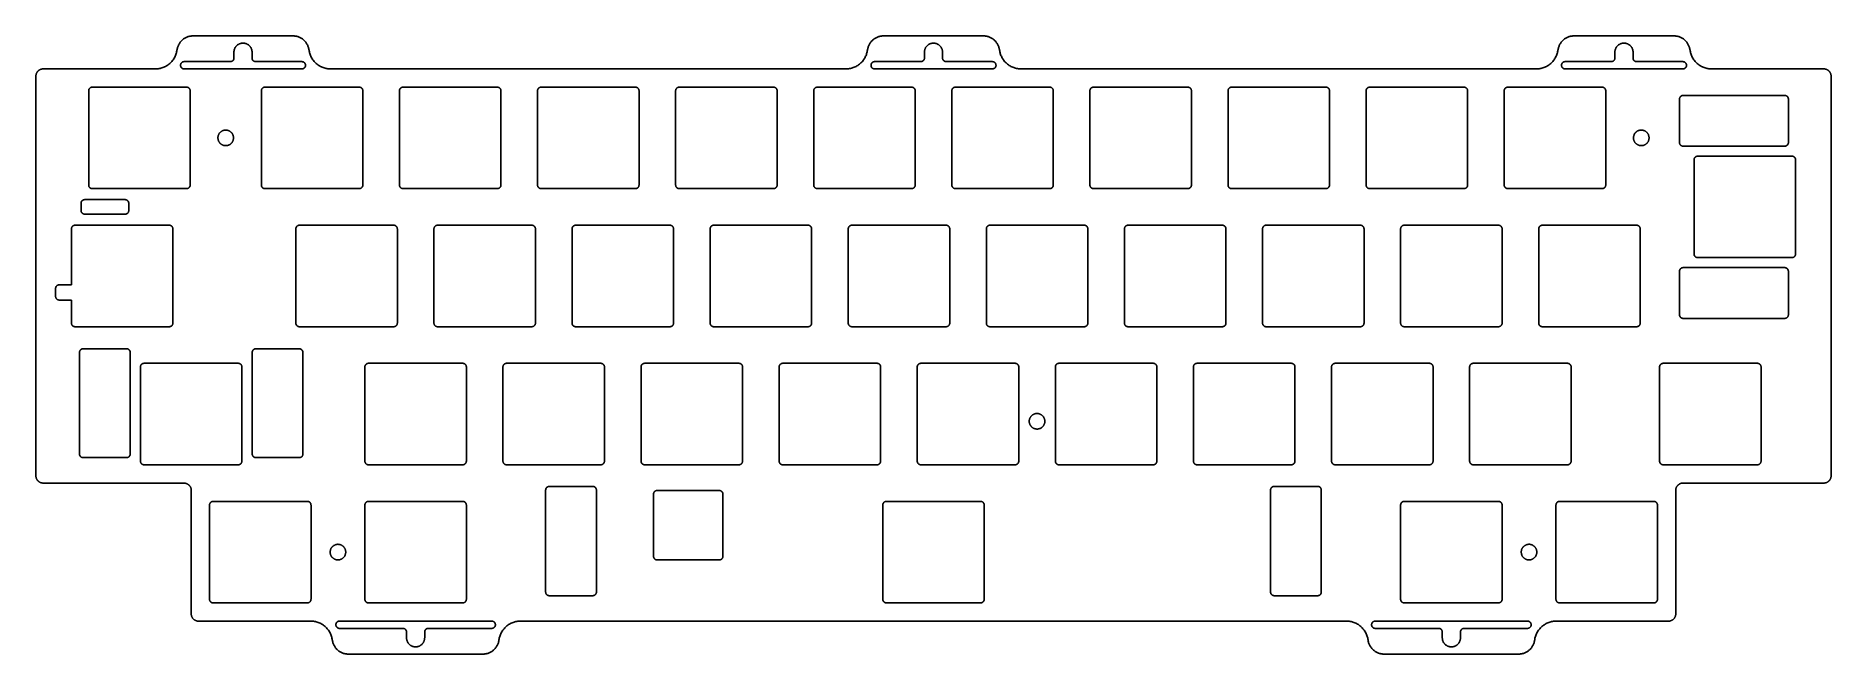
# Model space of a CAD drawing. Header units: millimetres. Extents: x -2641 to -2393, y -558 to -472.
import ezdxf

# ---------------------------------------------------------------- set-up
doc = ezdxf.new("R2010")
doc.units = ezdxf.units.MM
doc.layers.add('默认', color=7, linetype='Continuous', true_color=0xffffff)

msp = doc.modelspace()

# ---------------------------------------------------------------- linework, layer by layer
at = {"layer": '默认'}
for p, q in [((-2628.66, -495.07), (-2634.24, -495.07)), ((-2634.74, -495.57), (-2634.74, -496.57)), ((-2634.24, -497.07), (-2628.66, -497.07)), ((-2628.16, -496.57), (-2628.16, -495.57)), ((-2638.25, -507.32), (-2638.25, -508.42)), ((-2637.21, -506.82), (-2637.75, -506.82)), ((-2636.07, -506.82), (-2637.21, -506.82)), ((-2637.75, -508.92), (-2637.21, -508.92)), ((-2637.21, -508.92), (-2636.07, -508.92))]:
    msp.add_line(p, q, dxfattribs=at)
for points in [[(-2555.77, -535.7), (-2555.77, -544.28)], [(-2546.7, -535.2), (-2555.27, -535.2)], [(-2546.2, -544.28), (-2546.2, -535.7)], [(-2555.27, -544.78), (-2546.7, -544.78)]]:
    msp.add_lwpolyline(points, dxfattribs=at)
for points, weights in [([(-2621.51, -474.43), (-2621.25, -472.48), (-2619.28, -472.48)], [1, 0.752772652709, 1]), ([(-2605.52, -472.48), (-2603.55, -472.48), (-2603.29, -474.43)], [1, 0.752772652709, 1]), ([(-2526.26, -474.43), (-2526, -472.48), (-2524.03, -472.48)], [1, 0.752772652709, 1]), ([(-2510.27, -472.48), (-2508.3, -472.48), (-2508.04, -474.43)], [1, 0.752772652709, 1]), ([(-2431.01, -474.43), (-2430.75, -472.48), (-2428.78, -472.48)], [1, 0.752772652709, 1]), ([(-2415.02, -472.48), (-2413.05, -472.48), (-2412.79, -474.43)], [1, 0.752772652709, 1]), ([(-2624.48, -477.03), (-2621.86, -477.03), (-2621.51, -474.43)], [1, 0.752772652709, 1]), ([(-2603.29, -474.43), (-2602.94, -477.03), (-2600.31, -477.03)], [1, 0.752772652709, 1]), ([(-2529.23, -477.03), (-2526.61, -477.03), (-2526.26, -474.43)], [1, 0.752772652709, 1]), ([(-2508.04, -474.43), (-2507.69, -477.03), (-2505.06, -477.03)], [1, 0.752772652709, 1]), ([(-2433.98, -477.03), (-2431.36, -477.03), (-2431.01, -474.43)], [1, 0.752772652709, 1]), ([(-2412.79, -474.43), (-2412.44, -477.03), (-2409.81, -477.03)], [1, 0.752772652709, 1]), ([(-2640.97, -478.03), (-2640.97, -477.03), (-2639.97, -477.03)], [1, 0.707106781187, 1]), ([(-2613.65, -475.53), (-2613.65, -476.03), (-2614.15, -476.03)], [1, 0.707106781187, 1]), ([(-2610.65, -476.03), (-2611.15, -476.03), (-2611.15, -475.53)], [1, 0.707106781187, 1]), ([(-2518.4, -475.53), (-2518.4, -476.03), (-2518.9, -476.03)], [1, 0.707106781187, 1]), ([(-2515.4, -476.03), (-2515.9, -476.03), (-2515.9, -475.53)], [1, 0.707106781187, 1]), ([(-2423.15, -475.53), (-2423.15, -476.03), (-2423.65, -476.03)], [1, 0.707106781186, 1]), ([(-2420.15, -476.03), (-2420.65, -476.03), (-2420.65, -475.53)], [1, 0.707106781187, 1]), ([(-2394.33, -477.03), (-2393.33, -477.03), (-2393.33, -478.03)], [1, 0.707106781187, 1]), ([(-2633.19, -479.55), (-2633.69, -479.55), (-2633.69, -480.05)], [1, 0.707106781186, 1]), ([(-2619.69, -480.05), (-2619.69, -479.55), (-2620.19, -479.55)], [1, 0.707106781187, 1]), ([(-2609.37, -479.55), (-2609.87, -479.55), (-2609.87, -480.05)], [1, 0.707106781187, 1]), ([(-2595.87, -480.05), (-2595.87, -479.55), (-2596.37, -479.55)], [1, 0.707106781186, 1]), ([(-2590.32, -479.55), (-2590.82, -479.55), (-2590.82, -480.05)], [1, 0.707106781187, 1]), ([(-2576.82, -480.05), (-2576.82, -479.55), (-2577.32, -479.55)], [1, 0.707106781186, 1]), ([(-2571.27, -479.55), (-2571.77, -479.55), (-2571.77, -480.05)], [1, 0.707106781186, 1]), ([(-2557.77, -480.05), (-2557.77, -479.55), (-2558.27, -479.55)], [1, 0.707106781187, 1]), ([(-2552.22, -479.55), (-2552.72, -479.55), (-2552.72, -480.05)], [1, 0.707106781187, 1]), ([(-2538.72, -480.05), (-2538.72, -479.55), (-2539.22, -479.55)], [1, 0.707106781186, 1]), ([(-2533.17, -479.55), (-2533.67, -479.55), (-2533.67, -480.05)], [1, 0.707106781186, 1]), ([(-2519.67, -480.05), (-2519.67, -479.55), (-2520.17, -479.55)], [1, 0.707106781187, 1]), ([(-2514.12, -479.55), (-2514.62, -479.55), (-2514.62, -480.05)], [1, 0.707106781186, 1]), ([(-2500.62, -480.05), (-2500.62, -479.55), (-2501.12, -479.55)], [1, 0.707106781186, 1]), ([(-2495.07, -479.55), (-2495.57, -479.55), (-2495.57, -480.05)], [1, 0.707106781187, 1]), ([(-2481.57, -480.05), (-2481.57, -479.55), (-2482.07, -479.55)], [1, 0.707106781187, 1]), ([(-2476.02, -479.55), (-2476.52, -479.55), (-2476.52, -480.05)], [1, 0.707106781186, 1]), ([(-2462.52, -480.05), (-2462.52, -479.55), (-2463.02, -479.55)], [1, 0.707106781186, 1]), ([(-2456.97, -479.55), (-2457.47, -479.55), (-2457.47, -480.05)], [1, 0.707106781186, 1]), ([(-2443.47, -480.05), (-2443.47, -479.55), (-2443.97, -479.55)], [1, 0.707106781186, 1]), ([(-2437.92, -479.55), (-2438.42, -479.55), (-2438.42, -480.05)], [1, 0.707106781186, 1]), ([(-2424.42, -480.05), (-2424.42, -479.55), (-2424.92, -479.55)], [1, 0.707106781186, 1]), ([(-2413.74, -480.69), (-2414.24, -480.7), (-2414.24, -481.2)], [1, 0.707106781187, 1]), ([(-2399.22, -481.19), (-2399.22, -480.69), (-2399.72, -480.69)], [1, 0.707106781187, 1]), ([(-2414.24, -487.19), (-2414.24, -487.69), (-2413.74, -487.69)], [1, 0.707106781187, 1]), ([(-2411.73, -489.07), (-2412.23, -489.07), (-2412.23, -489.57)], [1, 0.707106781186, 1]), ([(-2398.23, -489.57), (-2398.23, -489.07), (-2398.73, -489.07)], [1, 0.707106781186, 1]), ([(-2634.24, -495.07), (-2634.74, -495.07), (-2634.74, -495.57)], [1, 0.707106781187, 1]), ([(-2633.69, -493.05), (-2633.69, -493.55), (-2633.19, -493.55)], [1, 0.707106781186, 1]), ([(-2628.16, -495.57), (-2628.16, -495.07), (-2628.66, -495.07)], [1, 0.707106781187, 1]), ([(-2620.19, -493.55), (-2619.69, -493.55), (-2619.69, -493.05)], [1, 0.707106781187, 1]), ([(-2609.87, -493.05), (-2609.87, -493.55), (-2609.37, -493.55)], [1, 0.707106781187, 1]), ([(-2596.37, -493.55), (-2595.87, -493.55), (-2595.87, -493.05)], [1, 0.707106781187, 1]), ([(-2590.82, -493.05), (-2590.82, -493.55), (-2590.32, -493.55)], [1, 0.707106781186, 1]), ([(-2577.32, -493.55), (-2576.82, -493.55), (-2576.82, -493.05)], [1, 0.707106781187, 1]), ([(-2571.77, -493.05), (-2571.77, -493.55), (-2571.27, -493.55)], [1, 0.707106781187, 1]), ([(-2558.27, -493.55), (-2557.77, -493.55), (-2557.77, -493.05)], [1, 0.707106781186, 1]), ([(-2552.72, -493.05), (-2552.72, -493.55), (-2552.22, -493.55)], [1, 0.707106781186, 1]), ([(-2539.22, -493.55), (-2538.72, -493.55), (-2538.72, -493.05)], [1, 0.707106781187, 1]), ([(-2533.67, -493.05), (-2533.67, -493.55), (-2533.17, -493.55)], [1, 0.707106781187, 1]), ([(-2520.17, -493.55), (-2519.67, -493.55), (-2519.67, -493.05)], [1, 0.707106781187, 1]), ([(-2514.62, -493.05), (-2514.62, -493.55), (-2514.12, -493.55)], [1, 0.707106781186, 1]), ([(-2501.12, -493.55), (-2500.62, -493.55), (-2500.62, -493.05)], [1, 0.707106781186, 1]), ([(-2495.57, -493.05), (-2495.57, -493.55), (-2495.07, -493.55)], [1, 0.707106781187, 1]), ([(-2482.07, -493.55), (-2481.57, -493.55), (-2481.57, -493.05)], [1, 0.707106781187, 1]), ([(-2476.52, -493.05), (-2476.52, -493.55), (-2476.02, -493.55)], [1, 0.707106781186, 1]), ([(-2463.02, -493.55), (-2462.52, -493.55), (-2462.52, -493.05)], [1, 0.707106781187, 1]), ([(-2457.47, -493.05), (-2457.47, -493.55), (-2456.97, -493.55)], [1, 0.707106781186, 1]), ([(-2443.97, -493.55), (-2443.47, -493.55), (-2443.47, -493.05)], [1, 0.707106781186, 1]), ([(-2438.42, -493.05), (-2438.42, -493.55), (-2437.92, -493.55)], [1, 0.707106781187, 1]), ([(-2424.92, -493.55), (-2424.42, -493.55), (-2424.42, -493.05)], [1, 0.707106781186, 1]), ([(-2634.74, -496.57), (-2634.74, -497.07), (-2634.24, -497.07)], [1, 0.707106781187, 1]), ([(-2628.66, -497.07), (-2628.16, -497.07), (-2628.16, -496.57)], [1, 0.707106781186, 1]), ([(-2635.57, -498.6), (-2636.07, -498.6), (-2636.07, -499.1)], [1, 0.707106781186, 1]), ([(-2622.07, -499.1), (-2622.07, -498.6), (-2622.57, -498.6)], [1, 0.707106781187, 1]), ([(-2604.61, -498.6), (-2605.11, -498.6), (-2605.11, -499.1)], [1, 0.707106781186, 1]), ([(-2591.11, -499.1), (-2591.11, -498.6), (-2591.61, -498.6)], [1, 0.707106781187, 1]), ([(-2585.56, -498.6), (-2586.06, -498.6), (-2586.06, -499.1)], [1, 0.707106781187, 1]), ([(-2572.06, -499.1), (-2572.06, -498.6), (-2572.56, -498.6)], [1, 0.707106781187, 1]), ([(-2566.51, -498.6), (-2567.01, -498.6), (-2567.01, -499.1)], [1, 0.707106781187, 1]), ([(-2553.01, -499.1), (-2553.01, -498.6), (-2553.51, -498.6)], [1, 0.707106781187, 1]), ([(-2547.46, -498.6), (-2547.96, -498.6), (-2547.96, -499.1)], [1, 0.707106781186, 1]), ([(-2533.96, -499.1), (-2533.96, -498.6), (-2534.46, -498.6)], [1, 0.707106781187, 1]), ([(-2528.41, -498.6), (-2528.91, -498.6), (-2528.91, -499.1)], [1, 0.707106781186, 1]), ([(-2514.91, -499.1), (-2514.91, -498.6), (-2515.41, -498.6)], [1, 0.707106781186, 1]), ([(-2509.36, -498.6), (-2509.86, -498.6), (-2509.86, -499.1)], [1, 0.707106781186, 1]), ([(-2495.86, -499.1), (-2495.86, -498.6), (-2496.36, -498.6)], [1, 0.707106781187, 1]), ([(-2490.31, -498.6), (-2490.81, -498.6), (-2490.81, -499.1)], [1, 0.707106781186, 1]), ([(-2476.81, -499.1), (-2476.81, -498.6), (-2477.31, -498.6)], [1, 0.707106781188, 1]), ([(-2471.26, -498.6), (-2471.76, -498.6), (-2471.76, -499.1)], [1, 0.707106781187, 1]), ([(-2457.76, -499.1), (-2457.76, -498.6), (-2458.26, -498.6)], [1, 0.707106781187, 1]), ([(-2452.21, -498.6), (-2452.71, -498.6), (-2452.71, -499.1)], [1, 0.707106781186, 1]), ([(-2438.71, -499.1), (-2438.71, -498.6), (-2439.21, -498.6)], [1, 0.707106781187, 1]), ([(-2433.16, -498.6), (-2433.66, -498.6), (-2433.66, -499.1)], [1, 0.707106781186, 1]), ([(-2419.66, -499.1), (-2419.66, -498.6), (-2420.16, -498.6)], [1, 0.707106781187, 1]), ([(-2412.23, -502.57), (-2412.23, -503.07), (-2411.73, -503.07)], [1, 0.707106781187, 1]), ([(-2398.73, -503.07), (-2398.23, -503.07), (-2398.23, -502.57)], [1, 0.707106781186, 1]), ([(-2414.24, -504.95), (-2414.24, -504.45), (-2413.74, -504.45)], [1, 0.707106781187, 1]), ([(-2637.75, -506.82), (-2638.25, -506.82), (-2638.25, -507.32)], [1, 0.707106781187, 1]), ([(-2638.25, -508.42), (-2638.25, -508.92), (-2637.75, -508.92)], [1, 0.707106781187, 1]), ([(-2636.07, -512.1), (-2636.07, -512.6), (-2635.57, -512.6)], [1, 0.707106781186, 1]), ([(-2622.57, -512.6), (-2622.07, -512.6), (-2622.07, -512.1)], [1, 0.707106781187, 1]), ([(-2605.11, -512.1), (-2605.11, -512.6), (-2604.61, -512.6)], [1, 0.707106781186, 1]), ([(-2591.61, -512.6), (-2591.11, -512.6), (-2591.11, -512.1)], [1, 0.707106781187, 1]), ([(-2586.06, -512.1), (-2586.06, -512.6), (-2585.56, -512.6)], [1, 0.707106781186, 1]), ([(-2572.56, -512.6), (-2572.06, -512.6), (-2572.06, -512.1)], [1, 0.707106781187, 1]), ([(-2567.01, -512.1), (-2567.01, -512.6), (-2566.51, -512.6)], [1, 0.707106781187, 1]), ([(-2553.51, -512.6), (-2553.01, -512.6), (-2553.01, -512.1)], [1, 0.707106781186, 1]), ([(-2547.96, -512.1), (-2547.96, -512.6), (-2547.46, -512.6)], [1, 0.707106781186, 1]), ([(-2534.46, -512.6), (-2533.96, -512.6), (-2533.96, -512.1)], [1, 0.707106781187, 1]), ([(-2528.91, -512.1), (-2528.91, -512.6), (-2528.41, -512.6)], [1, 0.707106781186, 1]), ([(-2515.41, -512.6), (-2514.91, -512.6), (-2514.91, -512.1)], [1, 0.707106781185, 1]), ([(-2509.86, -512.1), (-2509.86, -512.6), (-2509.36, -512.6)], [1, 0.707106781186, 1]), ([(-2496.36, -512.6), (-2495.86, -512.6), (-2495.86, -512.1)], [1, 0.707106781186, 1]), ([(-2490.81, -512.1), (-2490.81, -512.6), (-2490.31, -512.6)], [1, 0.707106781187, 1]), ([(-2477.31, -512.6), (-2476.81, -512.6), (-2476.81, -512.1)], [1, 0.707106781188, 1]), ([(-2471.76, -512.1), (-2471.76, -512.6), (-2471.26, -512.6)], [1, 0.707106781185, 1]), ([(-2458.26, -512.6), (-2457.76, -512.6), (-2457.76, -512.1)], [1, 0.707106781187, 1]), ([(-2452.71, -512.1), (-2452.71, -512.6), (-2452.21, -512.6)], [1, 0.707106781186, 1]), ([(-2439.21, -512.6), (-2438.71, -512.6), (-2438.71, -512.1)], [1, 0.707106781187, 1]), ([(-2433.66, -512.1), (-2433.66, -512.6), (-2433.16, -512.6)], [1, 0.707106781186, 1]), ([(-2420.16, -512.6), (-2419.66, -512.6), (-2419.66, -512.1)], [1, 0.707106781187, 1]), ([(-2413.74, -511.45), (-2414.24, -511.45), (-2414.24, -510.95)], [1, 0.707106781187, 1]), ([(-2399.22, -510.95), (-2399.22, -511.45), (-2399.72, -511.45)], [1, 0.707106781187, 1]), ([(-2628.46, -515.64), (-2627.96, -515.64), (-2627.96, -516.14)], [1, 0.707106781187, 1]), ([(-2610.63, -515.64), (-2611.13, -515.64), (-2611.13, -516.14)], [1, 0.707106781187, 1]), ([(-2626.05, -517.65), (-2626.55, -517.65), (-2626.55, -518.15)], [1, 0.707106781187, 1]), ([(-2612.55, -518.15), (-2612.55, -517.65), (-2613.05, -517.65)], [1, 0.707106781186, 1]), ([(-2595.09, -517.65), (-2595.59, -517.65), (-2595.59, -518.15)], [1, 0.707106781187, 1]), ([(-2581.59, -518.15), (-2581.59, -517.65), (-2582.09, -517.65)], [1, 0.707106781186, 1]), ([(-2576.04, -517.65), (-2576.54, -517.65), (-2576.54, -518.15)], [1, 0.707106781187, 1]), ([(-2562.54, -518.15), (-2562.54, -517.65), (-2563.04, -517.65)], [1, 0.707106781187, 1]), ([(-2556.99, -517.65), (-2557.49, -517.65), (-2557.49, -518.15)], [1, 0.707106781187, 1]), ([(-2543.49, -518.15), (-2543.49, -517.65), (-2543.99, -517.65)], [1, 0.707106781188, 1]), ([(-2537.94, -517.65), (-2538.44, -517.65), (-2538.44, -518.15)], [1, 0.707106781186, 1]), ([(-2524.44, -518.15), (-2524.44, -517.65), (-2524.94, -517.65)], [1, 0.707106781187, 1]), ([(-2518.89, -517.65), (-2519.39, -517.65), (-2519.39, -518.15)], [1, 0.707106781187, 1]), ([(-2505.39, -518.15), (-2505.39, -517.65), (-2505.89, -517.65)], [1, 0.707106781187, 1]), ([(-2499.84, -517.65), (-2500.34, -517.65), (-2500.34, -518.15)], [1, 0.707106781186, 1]), ([(-2486.34, -518.15), (-2486.34, -517.65), (-2486.84, -517.65)], [1, 0.707106781187, 1]), ([(-2480.79, -517.65), (-2481.29, -517.65), (-2481.29, -518.15)], [1, 0.707106781186, 1]), ([(-2467.29, -518.15), (-2467.29, -517.65), (-2467.79, -517.65)], [1, 0.707106781188, 1]), ([(-2461.74, -517.65), (-2462.24, -517.65), (-2462.24, -518.15)], [1, 0.707106781187, 1]), ([(-2448.24, -518.15), (-2448.24, -517.65), (-2448.74, -517.65)], [1, 0.707106781186, 1]), ([(-2442.69, -517.65), (-2443.19, -517.65), (-2443.19, -518.15)], [1, 0.707106781186, 1]), ([(-2429.19, -518.15), (-2429.19, -517.65), (-2429.69, -517.65)], [1, 0.707106781186, 1]), ([(-2416.49, -517.65), (-2416.99, -517.65), (-2416.99, -518.15)], [1, 0.707106781186, 1]), ([(-2402.99, -518.15), (-2402.99, -517.65), (-2403.49, -517.65)], [1, 0.707106781186, 1]), ([(-2634.46, -530.66), (-2634.96, -530.66), (-2634.96, -530.16)], [1, 0.707106781187, 1]), ([(-2627.96, -530.16), (-2627.96, -530.66), (-2628.46, -530.66)], [1, 0.707106781187, 1]), ([(-2626.55, -531.15), (-2626.55, -531.65), (-2626.05, -531.65)], [1, 0.707106781187, 1]), ([(-2613.05, -531.65), (-2612.55, -531.65), (-2612.55, -531.15)], [1, 0.707106781186, 1]), ([(-2611.13, -530.16), (-2611.13, -530.66), (-2610.63, -530.66)], [1, 0.707106781187, 1]), ([(-2604.63, -530.66), (-2604.13, -530.66), (-2604.13, -530.16)], [1, 0.707106781187, 1]), ([(-2595.59, -531.15), (-2595.59, -531.65), (-2595.09, -531.65)], [1, 0.707106781186, 1]), ([(-2582.09, -531.65), (-2581.59, -531.65), (-2581.59, -531.15)], [1, 0.707106781186, 1]), ([(-2576.54, -531.15), (-2576.54, -531.65), (-2576.04, -531.65)], [1, 0.707106781186, 1]), ([(-2563.04, -531.65), (-2562.54, -531.65), (-2562.54, -531.15)], [1, 0.707106781186, 1]), ([(-2557.49, -531.15), (-2557.49, -531.65), (-2556.99, -531.65)], [1, 0.707106781186, 1]), ([(-2543.99, -531.65), (-2543.49, -531.65), (-2543.49, -531.15)], [1, 0.707106781186, 1]), ([(-2538.44, -531.15), (-2538.44, -531.65), (-2537.94, -531.65)], [1, 0.707106781186, 1]), ([(-2524.94, -531.65), (-2524.44, -531.65), (-2524.44, -531.15)], [1, 0.707106781186, 1]), ([(-2519.39, -531.15), (-2519.39, -531.65), (-2518.89, -531.65)], [1, 0.707106781186, 1]), ([(-2505.89, -531.65), (-2505.39, -531.65), (-2505.39, -531.15)], [1, 0.707106781186, 1]), ([(-2500.34, -531.15), (-2500.34, -531.65), (-2499.84, -531.65)], [1, 0.707106781186, 1]), ([(-2486.84, -531.65), (-2486.34, -531.65), (-2486.34, -531.15)], [1, 0.707106781186, 1]), ([(-2481.29, -531.15), (-2481.29, -531.65), (-2480.79, -531.65)], [1, 0.707106781185, 1]), ([(-2467.79, -531.65), (-2467.29, -531.65), (-2467.29, -531.15)], [1, 0.707106781186, 1]), ([(-2462.24, -531.15), (-2462.24, -531.65), (-2461.74, -531.65)], [1, 0.707106781186, 1]), ([(-2448.74, -531.65), (-2448.24, -531.65), (-2448.24, -531.15)], [1, 0.707106781186, 1]), ([(-2443.19, -531.15), (-2443.19, -531.65), (-2442.69, -531.65)], [1, 0.707106781186, 1]), ([(-2429.69, -531.65), (-2429.19, -531.65), (-2429.19, -531.15)], [1, 0.707106781186, 1]), ([(-2416.99, -531.15), (-2416.99, -531.65), (-2416.49, -531.65)], [1, 0.707106781186, 1]), ([(-2403.49, -531.65), (-2402.99, -531.65), (-2402.99, -531.15)], [1, 0.707106781186, 1]), ([(-2639.97, -534.17), (-2640.97, -534.17), (-2640.97, -533.17)], [1, 0.707106781187, 1]), ([(-2619.54, -535.17), (-2619.54, -534.17), (-2620.54, -534.17)], [1, 0.707106781187, 1]), ([(-2563.65, -535.13), (-2563.65, -534.63), (-2564.15, -534.63)], [1, 0.707106781187, 1]), ([(-2463.65, -535.13), (-2463.65, -534.63), (-2464.15, -534.63)], [1, 0.707106781187, 1]), ([(-2413.76, -534.17), (-2414.76, -534.17), (-2414.76, -535.17)], [1, 0.707106781187, 1]), ([(-2393.33, -533.17), (-2393.33, -534.17), (-2394.33, -534.17)], [1, 0.707106781187, 1]), ([(-2616.52, -536.7), (-2617.02, -536.7), (-2617.02, -537.2)], [1, 0.707106781186, 1]), ([(-2603.02, -537.2), (-2603.02, -536.7), (-2603.52, -536.7)], [1, 0.707106781187, 1]), ([(-2595.09, -536.7), (-2595.59, -536.7), (-2595.59, -537.2)], [1, 0.707106781186, 1]), ([(-2581.59, -537.2), (-2581.59, -536.7), (-2582.09, -536.7)], [1, 0.707106781187, 1]), ([(-2555.27, -535.2), (-2555.77, -535.2), (-2555.77, -535.7)], [1, 0.707106781187, 1]), ([(-2546.2, -535.7), (-2546.2, -535.2), (-2546.7, -535.2)], [1, 0.707106781187, 1]), ([(-2523.65, -536.7), (-2524.15, -536.7), (-2524.15, -537.2)], [1, 0.707106781186, 1]), ([(-2510.15, -537.2), (-2510.15, -536.7), (-2510.65, -536.7)], [1, 0.707106781187, 1]), ([(-2452.21, -536.7), (-2452.71, -536.7), (-2452.71, -537.2)], [1, 0.707106781186, 1]), ([(-2438.71, -537.2), (-2438.71, -536.7), (-2439.21, -536.7)], [1, 0.707106781187, 1]), ([(-2430.78, -536.7), (-2431.28, -536.7), (-2431.28, -537.2)], [1, 0.707106781186, 1]), ([(-2417.28, -537.2), (-2417.28, -536.7), (-2417.78, -536.7)], [1, 0.707106781187, 1]), ([(-2555.77, -544.28), (-2555.77, -544.78), (-2555.27, -544.78)], [1, 0.707106781187, 1]), ([(-2546.7, -544.78), (-2546.2, -544.78), (-2546.2, -544.28)], [1, 0.707106781187, 1]), ([(-2570.65, -549.21), (-2570.65, -549.71), (-2570.15, -549.71)], [1, 0.707106781187, 1]), ([(-2564.15, -549.71), (-2563.65, -549.71), (-2563.65, -549.21)], [1, 0.707106781187, 1]), ([(-2470.65, -549.21), (-2470.65, -549.71), (-2470.15, -549.71)], [1, 0.707106781187, 1]), ([(-2464.15, -549.71), (-2463.65, -549.71), (-2463.65, -549.21)], [1, 0.707106781187, 1]), ([(-2618.54, -553.22), (-2619.54, -553.22), (-2619.54, -552.22)], [1, 0.707106781187, 1]), ([(-2617.02, -550.2), (-2617.02, -550.7), (-2616.52, -550.7)], [1, 0.707106781186, 1]), ([(-2603.52, -550.7), (-2603.02, -550.7), (-2603.02, -550.2)], [1, 0.707106781187, 1]), ([(-2595.59, -550.2), (-2595.59, -550.7), (-2595.09, -550.7)], [1, 0.707106781186, 1]), ([(-2582.09, -550.7), (-2581.59, -550.7), (-2581.59, -550.2)], [1, 0.707106781187, 1]), ([(-2524.15, -550.2), (-2524.15, -550.7), (-2523.65, -550.7)], [1, 0.707106781186, 1]), ([(-2510.65, -550.7), (-2510.15, -550.7), (-2510.15, -550.2)], [1, 0.707106781187, 1]), ([(-2452.71, -550.2), (-2452.71, -550.7), (-2452.21, -550.7)], [1, 0.707106781186, 1]), ([(-2439.21, -550.7), (-2438.71, -550.7), (-2438.71, -550.2)], [1, 0.707106781187, 1]), ([(-2431.28, -550.2), (-2431.28, -550.7), (-2430.78, -550.7)], [1, 0.707106781186, 1]), ([(-2417.78, -550.7), (-2417.28, -550.7), (-2417.28, -550.2)], [1, 0.707106781187, 1]), ([(-2414.76, -552.22), (-2414.76, -553.22), (-2415.76, -553.22)], [1, 0.707106781187, 1]), ([(-2600.08, -555.82), (-2600.43, -553.22), (-2603.05, -553.22)], [1, 0.752772652709, 1]), ([(-2590.34, -554.22), (-2589.84, -554.22), (-2589.84, -554.72)], [1, 0.707106781187, 1]), ([(-2587.34, -554.72), (-2587.34, -554.22), (-2586.84, -554.22)], [1, 0.707106781187, 1]), ([(-2574.12, -553.22), (-2576.74, -553.22), (-2577.09, -555.82)], [1, 0.752772652709, 1]), ([(-2457.21, -555.82), (-2457.56, -553.22), (-2460.18, -553.22)], [1, 0.752772652709, 1]), ([(-2447.46, -554.22), (-2446.96, -554.22), (-2446.96, -554.72)], [1, 0.707106781187, 1]), ([(-2444.46, -554.72), (-2444.46, -554.22), (-2443.96, -554.22)], [1, 0.707106781187, 1]), ([(-2431.24, -553.22), (-2433.87, -553.22), (-2434.22, -555.82)], [1, 0.752772652709, 1]), ([(-2597.85, -557.77), (-2599.82, -557.77), (-2600.08, -555.82)], [1, 0.752772652709, 1]), ([(-2577.09, -555.82), (-2577.35, -557.77), (-2579.32, -557.77)], [1, 0.752772652709, 1]), ([(-2454.98, -557.77), (-2456.94, -557.77), (-2457.21, -555.82)], [1, 0.752772652709, 1]), ([(-2434.22, -555.82), (-2434.48, -557.77), (-2436.45, -557.77)], [1, 0.752772652709, 1])]:
    msp.add_rational_spline(points, weights, degree=2, dxfattribs=at)
for points in [[(-2619.28, -472.48), (-2612.4, -472.48), (-2605.52, -472.48)], [(-2524.03, -472.48), (-2517.15, -472.48), (-2510.27, -472.48)], [(-2428.78, -472.48), (-2421.9, -472.48), (-2415.02, -472.48)], [(-2613.65, -474.73), (-2613.65, -475.13), (-2613.65, -475.53)], [(-2611.15, -475.53), (-2611.15, -475.13), (-2611.15, -474.73)], [(-2518.4, -474.73), (-2518.4, -475.13), (-2518.4, -475.53)], [(-2515.9, -475.53), (-2515.9, -475.13), (-2515.9, -474.73)], [(-2423.15, -474.73), (-2423.15, -475.13), (-2423.15, -475.53)], [(-2420.65, -475.53), (-2420.65, -475.13), (-2420.65, -474.73)], [(-2639.97, -477.03), (-2638.68, -477.03), (-2624.48, -477.03)], [(-2614.15, -476.03), (-2617.33, -476.03), (-2620.52, -476.03)], [(-2620.52, -477.03), (-2612.4, -477.03), (-2604.28, -477.03)], [(-2604.28, -476.03), (-2607.46, -476.03), (-2610.65, -476.03)], [(-2600.31, -477.03), (-2569.54, -477.03), (-2529.23, -477.03)], [(-2518.9, -476.03), (-2522.08, -476.03), (-2525.27, -476.03)], [(-2525.27, -477.03), (-2517.15, -477.03), (-2509.03, -477.03)], [(-2509.03, -476.03), (-2512.21, -476.03), (-2515.4, -476.03)], [(-2505.06, -477.03), (-2464.8, -477.03), (-2433.98, -477.03)], [(-2423.65, -476.03), (-2426.83, -476.03), (-2430.02, -476.03)], [(-2430.02, -477.03), (-2421.9, -477.03), (-2413.78, -477.03)], [(-2413.78, -476.03), (-2416.96, -476.03), (-2420.15, -476.03)], [(-2409.81, -477.03), (-2400.62, -477.03), (-2394.33, -477.03)], [(-2640.97, -533.17), (-2640.97, -505.6), (-2640.97, -478.03)], [(-2633.69, -480.05), (-2633.69, -486.55), (-2633.69, -493.05)], [(-2620.19, -479.55), (-2626.69, -479.55), (-2633.19, -479.55)], [(-2619.69, -493.05), (-2619.69, -486.55), (-2619.69, -480.05)], [(-2609.87, -480.05), (-2609.87, -486.55), (-2609.87, -493.05)], [(-2596.37, -479.55), (-2602.87, -479.55), (-2609.37, -479.55)], [(-2595.87, -493.05), (-2595.87, -486.55), (-2595.87, -480.05)], [(-2590.82, -480.05), (-2590.82, -486.55), (-2590.82, -493.05)], [(-2577.32, -479.55), (-2583.82, -479.55), (-2590.32, -479.55)], [(-2576.82, -493.05), (-2576.82, -486.55), (-2576.82, -480.05)], [(-2571.77, -480.05), (-2571.77, -486.55), (-2571.77, -493.05)], [(-2558.27, -479.55), (-2564.77, -479.55), (-2571.27, -479.55)], [(-2557.77, -493.05), (-2557.77, -486.55), (-2557.77, -480.05)], [(-2552.72, -480.05), (-2552.72, -486.55), (-2552.72, -493.05)], [(-2539.22, -479.55), (-2545.72, -479.55), (-2552.22, -479.55)], [(-2538.72, -493.05), (-2538.72, -486.55), (-2538.72, -480.05)], [(-2533.67, -480.05), (-2533.67, -486.55), (-2533.67, -493.05)], [(-2520.17, -479.55), (-2526.67, -479.55), (-2533.17, -479.55)], [(-2519.67, -493.05), (-2519.67, -486.55), (-2519.67, -480.05)], [(-2514.62, -480.05), (-2514.62, -486.55), (-2514.62, -493.05)], [(-2501.12, -479.55), (-2507.62, -479.55), (-2514.12, -479.55)], [(-2500.62, -493.05), (-2500.62, -486.55), (-2500.62, -480.05)], [(-2495.57, -480.05), (-2495.57, -486.55), (-2495.57, -493.05)], [(-2482.07, -479.55), (-2488.57, -479.55), (-2495.07, -479.55)], [(-2481.57, -493.05), (-2481.57, -486.55), (-2481.57, -480.05)], [(-2476.52, -480.05), (-2476.52, -486.55), (-2476.52, -493.05)], [(-2463.02, -479.55), (-2469.52, -479.55), (-2476.02, -479.55)], [(-2462.52, -493.05), (-2462.52, -486.55), (-2462.52, -480.05)], [(-2457.47, -480.05), (-2457.47, -486.55), (-2457.47, -493.05)], [(-2443.97, -479.55), (-2450.47, -479.55), (-2456.97, -479.55)], [(-2443.47, -493.05), (-2443.47, -486.55), (-2443.47, -480.05)], [(-2438.42, -480.05), (-2438.42, -486.55), (-2438.42, -493.05)], [(-2424.92, -479.55), (-2431.42, -479.55), (-2437.92, -479.55)], [(-2424.42, -493.05), (-2424.42, -486.55), (-2424.42, -480.05)], [(-2393.33, -478.03), (-2393.33, -505.6), (-2393.33, -533.17)], [(-2414.24, -481.2), (-2414.24, -484.19), (-2414.24, -487.19)], [(-2399.72, -480.69), (-2406.73, -480.69), (-2413.74, -480.69)], [(-2399.22, -487.15), (-2399.22, -484.17), (-2399.22, -481.19)], [(-2413.74, -487.69), (-2406.75, -487.69), (-2399.75, -487.69)], [(-2412.23, -489.57), (-2412.23, -496.07), (-2412.23, -502.57)], [(-2398.73, -489.07), (-2405.23, -489.07), (-2411.73, -489.07)], [(-2398.23, -502.57), (-2398.23, -496.07), (-2398.23, -489.57)], [(-2633.19, -493.55), (-2626.69, -493.55), (-2620.19, -493.55)], [(-2609.37, -493.55), (-2602.87, -493.55), (-2596.37, -493.55)], [(-2590.32, -493.55), (-2583.82, -493.55), (-2577.32, -493.55)], [(-2571.27, -493.55), (-2564.77, -493.55), (-2558.27, -493.55)], [(-2552.22, -493.55), (-2545.72, -493.55), (-2539.22, -493.55)], [(-2533.17, -493.55), (-2526.67, -493.55), (-2520.17, -493.55)], [(-2514.12, -493.55), (-2507.62, -493.55), (-2501.12, -493.55)], [(-2495.07, -493.55), (-2488.57, -493.55), (-2482.07, -493.55)], [(-2476.02, -493.55), (-2469.52, -493.55), (-2463.02, -493.55)], [(-2456.97, -493.55), (-2450.47, -493.55), (-2443.97, -493.55)], [(-2437.92, -493.55), (-2431.42, -493.55), (-2424.92, -493.55)], [(-2636.07, -499.1), (-2636.07, -502.96), (-2636.07, -506.82)], [(-2622.57, -498.6), (-2627.99, -498.6), (-2635.57, -498.6)], [(-2622.07, -512.1), (-2622.07, -505.6), (-2622.07, -499.1)], [(-2605.11, -499.1), (-2605.11, -505.6), (-2605.11, -512.1)], [(-2591.61, -498.6), (-2598.11, -498.6), (-2604.61, -498.6)], [(-2591.11, -512.1), (-2591.11, -505.6), (-2591.11, -499.1)], [(-2586.06, -499.1), (-2586.06, -505.6), (-2586.06, -512.1)], [(-2572.56, -498.6), (-2579.06, -498.6), (-2585.56, -498.6)], [(-2572.06, -512.1), (-2572.06, -505.6), (-2572.06, -499.1)], [(-2567.01, -499.1), (-2567.01, -505.6), (-2567.01, -512.1)], [(-2553.51, -498.6), (-2560.01, -498.6), (-2566.51, -498.6)], [(-2553.01, -512.1), (-2553.01, -505.6), (-2553.01, -499.1)], [(-2547.96, -499.1), (-2547.96, -505.6), (-2547.96, -512.1)], [(-2534.46, -498.6), (-2540.96, -498.6), (-2547.46, -498.6)], [(-2533.96, -512.1), (-2533.96, -505.6), (-2533.96, -499.1)], [(-2528.91, -499.1), (-2528.91, -505.6), (-2528.91, -512.1)], [(-2515.41, -498.6), (-2521.91, -498.6), (-2528.41, -498.6)], [(-2514.91, -512.1), (-2514.91, -505.6), (-2514.91, -499.1)], [(-2509.86, -499.1), (-2509.86, -505.6), (-2509.86, -512.1)], [(-2496.36, -498.6), (-2502.86, -498.6), (-2509.36, -498.6)], [(-2495.86, -512.1), (-2495.86, -505.6), (-2495.86, -499.1)], [(-2490.81, -499.1), (-2490.81, -505.6), (-2490.81, -512.1)], [(-2477.31, -498.6), (-2483.81, -498.6), (-2490.31, -498.6)], [(-2476.81, -512.1), (-2476.81, -505.6), (-2476.81, -499.1)], [(-2471.76, -499.1), (-2471.76, -505.6), (-2471.76, -512.1)], [(-2458.26, -498.6), (-2464.76, -498.6), (-2471.26, -498.6)], [(-2457.76, -512.1), (-2457.76, -505.6), (-2457.76, -499.1)], [(-2452.71, -499.1), (-2452.71, -505.6), (-2452.71, -512.1)], [(-2439.21, -498.6), (-2445.71, -498.6), (-2452.21, -498.6)], [(-2438.71, -512.1), (-2438.71, -505.6), (-2438.71, -499.1)], [(-2433.66, -499.1), (-2433.66, -505.6), (-2433.66, -512.1)], [(-2420.16, -498.6), (-2426.66, -498.6), (-2433.16, -498.6)], [(-2419.66, -512.1), (-2419.66, -505.6), (-2419.66, -499.1)], [(-2414.24, -510.95), (-2414.24, -507.95), (-2414.24, -504.95)], [(-2413.74, -504.45), (-2406.75, -504.45), (-2399.75, -504.45)], [(-2411.73, -503.07), (-2405.23, -503.07), (-2398.73, -503.07)], [(-2399.22, -504.99), (-2399.22, -507.97), (-2399.22, -510.95)], [(-2636.07, -508.92), (-2636.07, -510.51), (-2636.07, -512.1)], [(-2635.57, -512.6), (-2627.99, -512.6), (-2622.57, -512.6)], [(-2604.61, -512.6), (-2598.11, -512.6), (-2591.61, -512.6)], [(-2585.56, -512.6), (-2579.06, -512.6), (-2572.56, -512.6)], [(-2566.51, -512.6), (-2560.01, -512.6), (-2553.51, -512.6)], [(-2547.46, -512.6), (-2540.96, -512.6), (-2534.46, -512.6)], [(-2528.41, -512.6), (-2521.91, -512.6), (-2515.41, -512.6)], [(-2509.36, -512.6), (-2502.86, -512.6), (-2496.36, -512.6)], [(-2490.31, -512.6), (-2483.81, -512.6), (-2477.31, -512.6)], [(-2471.26, -512.6), (-2464.76, -512.6), (-2458.26, -512.6)], [(-2452.21, -512.6), (-2445.71, -512.6), (-2439.21, -512.6)], [(-2433.16, -512.6), (-2426.66, -512.6), (-2420.16, -512.6)], [(-2399.72, -511.45), (-2406.73, -511.45), (-2413.74, -511.45)], [(-2634.96, -530.16), (-2634.96, -523.16), (-2634.96, -516.17)], [(-2634.42, -515.64), (-2631.44, -515.64), (-2628.46, -515.64)], [(-2627.96, -516.14), (-2627.96, -523.15), (-2627.96, -530.16)], [(-2611.13, -516.14), (-2611.13, -523.15), (-2611.13, -530.16)], [(-2604.67, -515.64), (-2607.65, -515.64), (-2610.63, -515.64)], [(-2604.13, -530.16), (-2604.13, -523.16), (-2604.13, -516.17)], [(-2626.55, -518.15), (-2626.55, -524.65), (-2626.55, -531.15)], [(-2613.05, -517.65), (-2619.55, -517.65), (-2626.05, -517.65)], [(-2612.55, -531.15), (-2612.55, -524.65), (-2612.55, -518.15)], [(-2595.59, -518.15), (-2595.59, -524.65), (-2595.59, -531.15)], [(-2582.09, -517.65), (-2588.59, -517.65), (-2595.09, -517.65)], [(-2581.59, -531.15), (-2581.59, -524.65), (-2581.59, -518.15)], [(-2576.54, -518.15), (-2576.54, -524.65), (-2576.54, -531.15)], [(-2563.04, -517.65), (-2569.54, -517.65), (-2576.04, -517.65)], [(-2562.54, -531.15), (-2562.54, -524.65), (-2562.54, -518.15)], [(-2557.49, -518.15), (-2557.49, -524.65), (-2557.49, -531.15)], [(-2543.99, -517.65), (-2550.49, -517.65), (-2556.99, -517.65)], [(-2543.49, -531.15), (-2543.49, -524.65), (-2543.49, -518.15)], [(-2538.44, -518.15), (-2538.44, -524.65), (-2538.44, -531.15)], [(-2524.94, -517.65), (-2531.44, -517.65), (-2537.94, -517.65)], [(-2524.44, -531.15), (-2524.44, -524.65), (-2524.44, -518.15)], [(-2519.39, -518.15), (-2519.39, -524.65), (-2519.39, -531.15)], [(-2505.89, -517.65), (-2512.39, -517.65), (-2518.89, -517.65)], [(-2505.39, -531.15), (-2505.39, -524.65), (-2505.39, -518.15)], [(-2500.34, -518.15), (-2500.34, -524.65), (-2500.34, -531.15)], [(-2486.84, -517.65), (-2493.34, -517.65), (-2499.84, -517.65)], [(-2486.34, -531.15), (-2486.34, -524.65), (-2486.34, -518.15)], [(-2481.29, -518.15), (-2481.29, -524.65), (-2481.29, -531.15)], [(-2467.79, -517.65), (-2474.29, -517.65), (-2480.79, -517.65)], [(-2467.29, -531.15), (-2467.29, -524.65), (-2467.29, -518.15)], [(-2462.24, -518.15), (-2462.24, -524.65), (-2462.24, -531.15)], [(-2448.74, -517.65), (-2455.24, -517.65), (-2461.74, -517.65)], [(-2448.24, -531.15), (-2448.24, -524.65), (-2448.24, -518.15)], [(-2443.19, -518.15), (-2443.19, -524.65), (-2443.19, -531.15)], [(-2429.69, -517.65), (-2436.19, -517.65), (-2442.69, -517.65)], [(-2429.19, -531.15), (-2429.19, -524.65), (-2429.19, -518.15)], [(-2416.99, -518.15), (-2416.99, -524.65), (-2416.99, -531.15)], [(-2403.49, -517.65), (-2409.99, -517.65), (-2416.49, -517.65)], [(-2402.99, -531.15), (-2402.99, -524.65), (-2402.99, -518.15)], [(-2628.46, -530.66), (-2631.46, -530.66), (-2634.46, -530.66)], [(-2626.05, -531.65), (-2619.55, -531.65), (-2613.05, -531.65)], [(-2610.63, -530.66), (-2607.63, -530.66), (-2604.63, -530.66)], [(-2595.09, -531.65), (-2588.59, -531.65), (-2582.09, -531.65)], [(-2576.04, -531.65), (-2569.54, -531.65), (-2563.04, -531.65)], [(-2556.99, -531.65), (-2550.49, -531.65), (-2543.99, -531.65)], [(-2537.94, -531.65), (-2531.44, -531.65), (-2524.94, -531.65)], [(-2518.89, -531.65), (-2512.39, -531.65), (-2505.89, -531.65)], [(-2499.84, -531.65), (-2493.34, -531.65), (-2486.84, -531.65)], [(-2480.79, -531.65), (-2474.29, -531.65), (-2467.79, -531.65)], [(-2461.74, -531.65), (-2455.24, -531.65), (-2448.74, -531.65)], [(-2442.69, -531.65), (-2436.19, -531.65), (-2429.69, -531.65)], [(-2416.49, -531.65), (-2409.99, -531.65), (-2403.49, -531.65)], [(-2620.54, -534.17), (-2630.25, -534.17), (-2639.97, -534.17)], [(-2564.15, -534.63), (-2567.13, -534.63), (-2570.11, -534.63)], [(-2464.15, -534.63), (-2467.13, -534.63), (-2470.11, -534.63)], [(-2394.33, -534.17), (-2404.04, -534.17), (-2413.76, -534.17)], [(-2619.54, -552.22), (-2619.54, -543.69), (-2619.54, -535.17)], [(-2617.02, -537.2), (-2617.02, -543.7), (-2617.02, -550.2)], [(-2603.52, -536.7), (-2610.02, -536.7), (-2616.52, -536.7)], [(-2603.02, -550.2), (-2603.02, -543.7), (-2603.02, -537.2)], [(-2595.59, -537.2), (-2595.59, -543.7), (-2595.59, -550.2)], [(-2582.09, -536.7), (-2588.59, -536.7), (-2595.09, -536.7)], [(-2581.59, -550.2), (-2581.59, -543.7), (-2581.59, -537.2)], [(-2570.65, -535.16), (-2570.65, -542.21), (-2570.65, -549.21)], [(-2563.65, -549.21), (-2563.65, -542.2), (-2563.65, -535.13)], [(-2524.15, -537.2), (-2524.15, -543.7), (-2524.15, -550.2)], [(-2510.65, -536.7), (-2517.15, -536.7), (-2523.65, -536.7)], [(-2510.15, -550.2), (-2510.15, -543.7), (-2510.15, -537.2)], [(-2470.65, -535.16), (-2470.65, -542.21), (-2470.65, -549.21)], [(-2463.65, -549.21), (-2463.65, -542.2), (-2463.65, -535.13)], [(-2452.71, -537.2), (-2452.71, -543.7), (-2452.71, -550.2)], [(-2439.21, -536.7), (-2445.71, -536.7), (-2452.21, -536.7)], [(-2438.71, -550.2), (-2438.71, -543.7), (-2438.71, -537.2)], [(-2431.28, -537.2), (-2431.28, -543.7), (-2431.28, -550.2)], [(-2417.78, -536.7), (-2424.28, -536.7), (-2430.78, -536.7)], [(-2417.28, -550.2), (-2417.28, -543.7), (-2417.28, -537.2)], [(-2414.76, -535.17), (-2414.76, -543.69), (-2414.76, -552.22)], [(-2570.15, -549.71), (-2567.15, -549.71), (-2564.15, -549.71)], [(-2470.15, -549.71), (-2467.15, -549.71), (-2464.15, -549.71)], [(-2616.52, -550.7), (-2610.02, -550.7), (-2603.52, -550.7)], [(-2595.09, -550.7), (-2588.59, -550.7), (-2582.09, -550.7)], [(-2523.65, -550.7), (-2517.15, -550.7), (-2510.65, -550.7)], [(-2452.21, -550.7), (-2445.71, -550.7), (-2439.21, -550.7)], [(-2430.78, -550.7), (-2424.28, -550.7), (-2417.78, -550.7)], [(-2603.05, -553.22), (-2610.8, -553.22), (-2618.54, -553.22)], [(-2578.08, -553.22), (-2588.59, -553.22), (-2599.09, -553.22)], [(-2599.09, -554.22), (-2594.71, -554.22), (-2590.34, -554.22)], [(-2586.84, -554.22), (-2582.46, -554.22), (-2578.08, -554.22)], [(-2460.18, -553.22), (-2517.15, -553.22), (-2574.12, -553.22)], [(-2435.21, -553.22), (-2445.71, -553.22), (-2456.21, -553.22)], [(-2456.21, -554.22), (-2451.84, -554.22), (-2447.46, -554.22)], [(-2443.96, -554.22), (-2439.58, -554.22), (-2435.21, -554.22)], [(-2415.76, -553.22), (-2421.3, -553.22), (-2431.24, -553.22)], [(-2589.84, -554.72), (-2589.84, -555.12), (-2589.84, -555.52)], [(-2587.34, -555.52), (-2587.34, -555.12), (-2587.34, -554.72)], [(-2446.96, -554.72), (-2446.96, -555.12), (-2446.96, -555.52)], [(-2444.46, -555.52), (-2444.46, -555.12), (-2444.46, -554.72)], [(-2579.32, -557.77), (-2588.59, -557.77), (-2597.85, -557.77)], [(-2436.45, -557.77), (-2445.71, -557.77), (-2454.98, -557.77)]]:
    msp.add_open_spline(points, degree=2, dxfattribs=at)
for points, weights, knots in [([(-2611.15, -474.73), (-2611.15, -473.48), (-2612.4, -473.48), (-2613.65, -473.48), (-2613.65, -474.73)], [1, 0.707106803035, 1.0000000618, 0.707106824884, 1], [-242.193368, -242.193368, -242.193368, -240.229872, -240.229872, -238.266377, -238.266377, -238.266377]), ([(-2515.9, -474.73), (-2515.9, -473.48), (-2517.15, -473.48), (-2518.4, -473.48), (-2518.4, -474.73)], [1, 0.707106803035, 1.0000000618, 0.707106824884, 1], [-147.969501, -147.969501, -147.969501, -146.006006, -146.006006, -144.04251, -144.04251, -144.04251]), ([(-2420.65, -474.73), (-2420.65, -473.48), (-2421.9, -473.48), (-2423.15, -473.48), (-2423.15, -474.73)], [1, 0.707106803035, 1.0000000618, 0.707106824884, 1], [-108.885828, -108.885828, -108.885828, -106.922332, -106.922332, -104.958837, -104.958837, -104.958837]), ([(-2620.52, -476.03), (-2620.85, -476.03), (-2620.98, -476.34), (-2621.08, -476.58), (-2620.94, -476.81), (-2620.79, -477.03), (-2620.52, -477.03)], [1, 0.831555271881, 1, 0.881884916812, 1, 0.881884916812, 1], [-230.34508, -230.34508, -230.34508, -229.756186, -229.756186, -229.265235, -229.265235, -228.774284, -228.774284, -228.774284]), ([(-2604.28, -477.03), (-2604.03, -477.03), (-2603.88, -476.84), (-2603.73, -476.64), (-2603.79, -476.41), (-2603.89, -476.03), (-2604.28, -476.03)], [1, 0.898383925084, 1, 0.898383925084, 1, 0.789160246438, 1], [-212.602137, -212.602137, -212.602137, -212.147417, -212.147417, -211.692696, -211.692696, -211.031341, -211.031341, -211.031341]), ([(-2525.27, -476.03), (-2525.6, -476.03), (-2525.73, -476.34), (-2525.83, -476.58), (-2525.69, -476.81), (-2525.54, -477.03), (-2525.27, -477.03)], [1, 0.831555271881, 1, 0.881884916812, 1, 0.881884916812, 1], [-136.121214, -136.121214, -136.121214, -135.532319, -135.532319, -135.041368, -135.041368, -134.550417, -134.550417, -134.550417]), ([(-2509.03, -477.03), (-2508.78, -477.03), (-2508.63, -476.84), (-2508.48, -476.64), (-2508.54, -476.41), (-2508.64, -476.03), (-2509.03, -476.03)], [1, 0.898383925084, 1, 0.898383925084, 1, 0.789160246438, 1], [-118.378271, -118.378271, -118.378271, -117.92355, -117.92355, -117.46883, -117.46883, -116.807474, -116.807474, -116.807474]), ([(-2430.02, -476.03), (-2430.35, -476.03), (-2430.48, -476.34), (-2430.58, -476.58), (-2430.44, -476.81), (-2430.29, -477.03), (-2430.02, -477.03)], [1, 0.831555271881, 1, 0.881884916812, 1, 0.881884916812, 1], [-97.03754, -97.03754, -97.03754, -96.448646, -96.448646, -95.957695, -95.957695, -95.466744, -95.466744, -95.466744]), ([(-2413.78, -477.03), (-2413.53, -477.03), (-2413.38, -476.84), (-2413.23, -476.64), (-2413.29, -476.41), (-2413.39, -476.03), (-2413.78, -476.03)], [1, 0.898383925084, 1, 0.898383925084, 1, 0.789160246438, 1], [-79.294597, -79.294597, -79.294597, -78.839877, -78.839877, -78.385156, -78.385156, -77.723801, -77.723801, -77.723801]), ([(-2613.71, -486.55), (-2613.71, -485.47), (-2614.78, -485.47), (-2615.86, -485.47), (-2615.86, -486.55), (-2615.86, -487.62), (-2614.78, -487.62), (-2613.71, -487.62), (-2613.71, -486.55)], [1, 0.707106781187, 1, 0.707106781187, 1, 0.707106781187, 1, 0.707106781187, 1], [0, 0, 0, 1.688606, 1.688606, 3.377212, 3.377212, 5.065818, 5.065818, 6.754424, 6.754424, 6.754424]), ([(-2418.44, -486.55), (-2418.44, -485.47), (-2419.52, -485.47), (-2420.59, -485.47), (-2420.59, -486.55), (-2420.59, -487.62), (-2419.52, -487.62), (-2418.44, -487.62), (-2418.44, -486.55)], [1, 0.707106781187, 1, 0.707106781187, 1, 0.707106781187, 1, 0.707106781187, 1], [0, 0, 0, 1.688606, 1.688606, 3.377212, 3.377212, 5.065818, 5.065818, 6.754424, 6.754424, 6.754424]), ([(-2399.75, -487.69), (-2399.53, -487.7), (-2399.37, -487.54), (-2399.21, -487.38), (-2399.22, -487.15)], [1, 0.916284998338, 1, 0.916284998338, 1], [1988.6429263, 1988.6429263, 1988.6429263, 1989.0680246, 1989.0680246, 1989.493123, 1989.493123, 1989.493123]), ([(-2399.75, -504.45), (-2399.53, -504.45), (-2399.37, -504.61), (-2399.21, -504.77), (-2399.22, -504.99)], [1, 0.916284998338, 1, 0.916284998338, 1], [1988.6429263, 1988.6429263, 1988.6429263, 1989.0680246, 1989.0680246, 1989.493123, 1989.493123, 1989.493123]), ([(-2634.96, -516.17), (-2634.96, -515.95), (-2634.8, -515.79), (-2634.64, -515.63), (-2634.42, -515.64)], [1, 0.916284998338, 1, 0.916284998338, 1], [1988.6429263, 1988.6429263, 1988.6429263, 1989.0680246, 1989.0680246, 1989.493123, 1989.493123, 1989.493123]), ([(-2604.13, -516.17), (-2604.13, -515.95), (-2604.29, -515.79), (-2604.45, -515.63), (-2604.67, -515.64)], [1, 0.916284998338, 1, 0.916284998338, 1], [1988.6429263, 1988.6429263, 1988.6429263, 1989.0680246, 1989.0680246, 1989.493123, 1989.493123, 1989.493123]), ([(-2501.79, -525.65), (-2501.79, -524.57), (-2502.86, -524.57), (-2503.94, -524.57), (-2503.94, -525.65), (-2503.94, -526.72), (-2502.86, -526.72), (-2501.79, -526.72), (-2501.79, -525.65)], [1, 0.707106781187, 1, 0.707106781187, 1, 0.707106781187, 1, 0.707106781187, 1], [0, 0, 0, 1.688606, 1.688606, 3.377212, 3.377212, 5.065818, 5.065818, 6.754424, 6.754424, 6.754424]), ([(-2570.11, -534.63), (-2570.33, -534.62), (-2570.49, -534.78), (-2570.66, -534.93), (-2570.65, -535.16)], [1, 0.916284998338, 1, 0.916284998338, 1], [1568.7827231, 1568.7827231, 1568.7827231, 1569.2078215, 1569.2078215, 1569.6329199, 1569.6329199, 1569.6329199]), ([(-2470.11, -534.63), (-2470.34, -534.62), (-2470.5, -534.78), (-2470.66, -534.93), (-2470.65, -535.16)], [1, 0.916284998338, 1, 0.916284998338, 1], [1568.7827231, 1568.7827231, 1568.7827231, 1569.2078215, 1569.2078215, 1569.6329199, 1569.6329199, 1569.6329199]), ([(-2598.23, -543.7), (-2598.23, -542.62), (-2599.3, -542.62), (-2600.38, -542.62), (-2600.38, -543.7), (-2600.38, -544.77), (-2599.3, -544.77), (-2598.23, -544.77), (-2598.23, -543.7)], [1, 0.707106781187, 1, 0.707106781187, 1, 0.707106781187, 1, 0.707106781187, 1], [0, 0, 0, 1.688606, 1.688606, 3.377212, 3.377212, 5.065818, 5.065818, 6.754424, 6.754424, 6.754424]), ([(-2433.92, -543.7), (-2433.92, -542.62), (-2435, -542.62), (-2436.07, -542.62), (-2436.07, -543.7), (-2436.07, -544.77), (-2435, -544.77), (-2433.92, -544.77), (-2433.92, -543.7)], [1, 0.707106781187, 1, 0.707106781187, 1, 0.707106781187, 1, 0.707106781187, 1], [0, 0, 0, 1.688606, 1.688606, 3.377212, 3.377212, 5.065818, 5.065818, 6.754424, 6.754424, 6.754424]), ([(-2599.09, -553.22), (-2599.36, -553.22), (-2599.51, -553.44), (-2599.65, -553.66), (-2599.55, -553.91), (-2599.42, -554.22), (-2599.09, -554.22)], [1, 0.881884916812, 1, 0.881884916812, 1, 0.831555271881, 1], [-6.653891, -6.653891, -6.653891, -6.16294, -6.16294, -5.671989, -5.671989, -5.083094, -5.083094, -5.083094]), ([(-2578.08, -554.22), (-2577.69, -554.22), (-2577.6, -553.84), (-2577.54, -553.6), (-2577.69, -553.41), (-2577.84, -553.22), (-2578.08, -553.22)], [1, 0.789160246438, 1, 0.898383925084, 1, 0.898383925084, 1], [-24.396834, -24.396834, -24.396834, -23.735478, -23.735478, -23.280758, -23.280758, -22.826038, -22.826038, -22.826038]), ([(-2456.21, -553.22), (-2456.48, -553.22), (-2456.63, -553.44), (-2456.78, -553.66), (-2456.68, -553.91), (-2456.55, -554.22), (-2456.21, -554.22)], [1, 0.881884916812, 1, 0.881884916812, 1, 0.831555271881, 1], [-45.737564, -45.737564, -45.737564, -45.246613, -45.246613, -44.755663, -44.755663, -44.166768, -44.166768, -44.166768]), ([(-2435.21, -554.22), (-2434.82, -554.22), (-2434.72, -553.84), (-2434.66, -553.6), (-2434.81, -553.41), (-2434.96, -553.22), (-2435.21, -553.22)], [1, 0.789160246438, 1, 0.898383925084, 1, 0.898383925084, 1], [-63.480508, -63.480508, -63.480508, -62.819152, -62.819152, -62.364431, -62.364431, -61.909711, -61.909711, -61.909711]), ([(-2589.84, -555.52), (-2589.84, -556.77), (-2588.59, -556.77), (-2587.34, -556.77), (-2587.34, -555.52)], [1, 0.707106824884, 1.0000000618, 0.707106803035, 1], [2.838202, 2.838202, 2.838202, 4.801698, 4.801698, 6.765193, 6.765193, 6.765193]), ([(-2446.96, -555.52), (-2446.96, -556.77), (-2445.71, -556.77), (-2444.46, -556.77), (-2444.46, -555.52)], [1, 0.707106824884, 1.0000000618, 0.707106803035, 1], [-36.245472, -36.245472, -36.245472, -34.281976, -34.281976, -32.31848, -32.31848, -32.31848])]:
    msp.add_rational_spline(points, weights, degree=2, knots=knots, dxfattribs=at)

doc.saveas('drawing.dxf')
